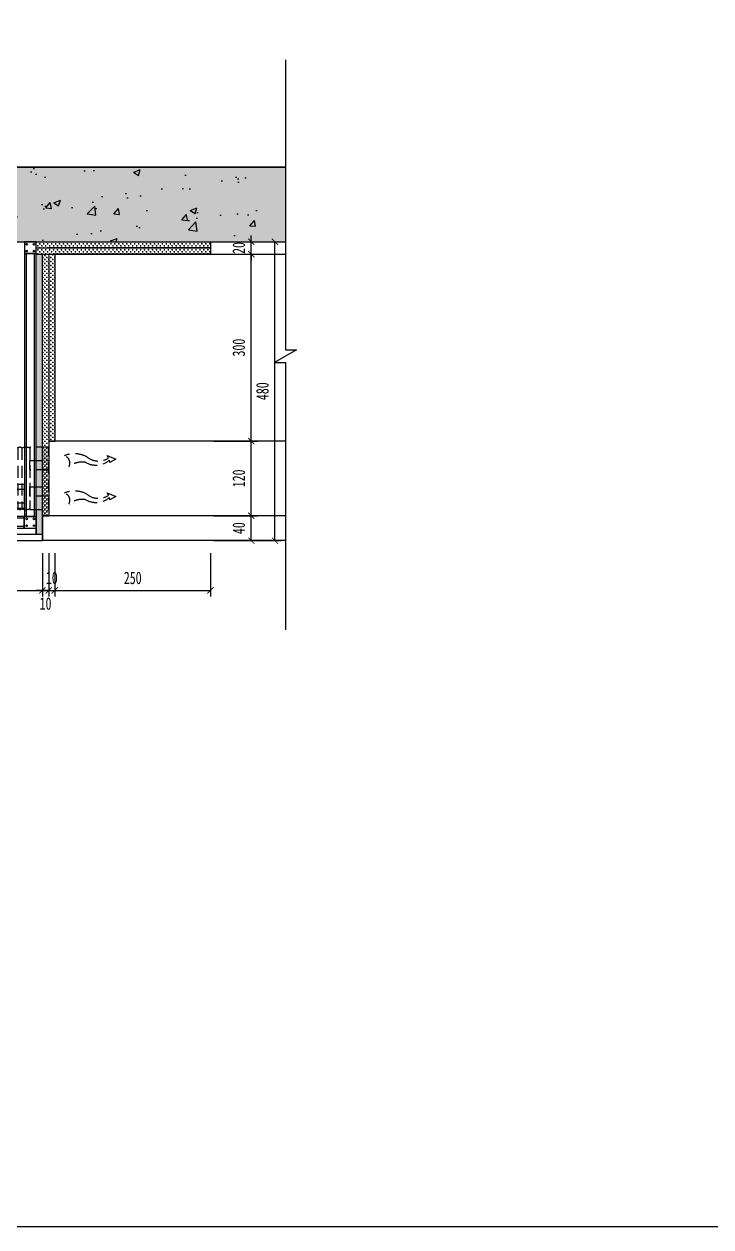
# Model space of a CAD drawing. Header units: millimetres. Extents: x 413534 to 445094, y -245300 to -235817.
# Drawn here: x 416815 to 417918, y -240239 to -238307 of the extents above; entities that cross this region are included whole.
import ezdxf

# ---------------------------------------------------------------- set-up
doc = ezdxf.new("R2010")
doc.units = ezdxf.units.MM
doc.header["$LTSCALE"] = 150
doc.header["$MEASUREMENT"] = 0
doc.linetypes.add('DASH', pattern=[0.35, 0.25, -0.1])
doc.linetypes.add('DASHED', pattern=[19.05, 12.7, -6.35])
doc.layers.get('Defpoints').update_dxf_attribs({"color": 6})
for name, color, linetype in [('0-bh(填充)', 251, 'Continuous'), ('4-Wide(立面宽线)', 4, 'Continuous'), ('D-节点填充', 250, 'Continuous'), ('D-造型细线', 146, 'Continuous'), ('E-楼板、墙体', 6, 'Continuous'), ('E-立面填充', 250, 'Continuous'), ('E-立面活动家具', 22, 'DASHED'), ('E-立面轮廓线', 4, 'Continuous'), ('E-立面造型线', 3, 'Continuous'), ('E-顶面轮廓线', 4, 'Continuous')]:
    doc.layers.add(name, color=color, linetype=linetype)
doc.layers.add('DEFPOINTS(视图框)', color=250, linetype='Continuous', plot=False)
doc.styles.add('DIM', font='', dxfattribs={"width": 0.7})
doc.styles.get('DIM').set_extended_font_data('SimSun')
doc.dimstyles.new('10', dxfattribs={"dimscale": 10, "dimtxt": 2, "dimasz": 1, "dimexe": 1, "dimexo": 1, "dimgap": 1, "dimtad": 1, "dimdec": 0, "dimzin": 0, "dimdsep": 46, "dimtxsty": 'DIM', "dimblk": 'ARCHTICK', "dimcen": 0, "dimclrd": 5, "dimclre": 5, "dimclrt": 35, "dimadec": 0, "dimazin": 0, "dimtfac": 0.5, "dimtdec": 0, "dimtix": 1, "dimtmove": 2, "dimatfit": 2, "dimldrblk": 'A', "dimfxl": 0, "dimtolj": 1, "dimtzin": 0, "dimlwd": -1, "dimlwe": -1, "dimarcsym": 0})

# ---------------------------------------------------------------- blocks, each defined once
blk = doc.blocks.new('DD1')
at = {"layer": 'E-顶面轮廓线'}
for p, q in [((270, 480), (270, 460)), ((20, 460), (20, 160)), ((20, 460), (270, 460)), ((10, 160), (10, 40)), ((10, 160), (20, 160)), ((0, 40), (0, 0)), ((0, 40), (10, 40))]:
    blk.add_line(p, q, dxfattribs=at)
blk = doc.blocks.new('BZ')
at = {"layer": 'E-立面造型线', "color": 146}
for p, q in [((0, 915.2), (0, 449.8)), ((17.3, 449.8), (-17.7, 429.2)), ((0, 449.8), (17.3, 449.8)), ((-17.7, 429.2), (0, 429.2)), ((0, 429.2), (0, 0))]:
    blk.add_line(p, q, dxfattribs=at)
blk = doc.blocks.new('*U83')
blk.add_lwpolyline([(0, 0), (811.9, 0), (811.9, 19), (0, 19)], close=True)
at = {"color": 251, "linetype": 'DASH', "ltscale": 25}
for points in [[(811.9, 16), (0, 16)], [(0, 3), (811.9, 3)]]:
    blk.add_lwpolyline(points, dxfattribs=at)
blk = doc.blocks.new('*U84')
at = {"color": 251, "linetype": 'DASH', "ltscale": 25}
for p, q in [((0, 30), (782.9, 30)), ((0, 8), (782.9, 8))]:
    blk.add_line(p, q, dxfattribs=at)
blk.add_lwpolyline([(0, 38), (782.9, 38), (782.9, 0), (0, 0)], close=True)
blk = doc.blocks.new('*U181')
blk.add_lwpolyline([(0, 0), (422, 0), (422, 19), (0, 19)], close=True)
at = {"color": 251, "linetype": 'DASH', "ltscale": 25}
for points in [[(422, 16), (0, 16)], [(0, 3), (422, 3)]]:
    blk.add_lwpolyline(points, dxfattribs=at)
blk = doc.blocks.new('_ARCHTICK')
at = {"color": 0, "linetype": 'ByBlock', "const_width": 0.15}
blk.add_lwpolyline([(-0.5, -0.5), (0.5, 0.5)], dxfattribs=at)
blk = doc.blocks.new('*D142')
at = {"color": 5}
for p, q in [((415964.4, -239156.6), (415964.4, -239226.6)), ((416844.4, -239156.6), (416844.4, -239226.6)), ((415964.4, -239216.6), (416844.4, -239216.6))]:
    blk.add_line(p, q, dxfattribs=at)
at = {"layer": 'Defpoints', "color": 0}
for p in [(415964.4, -239136.6, 0), (416844.4, -239136.6), (416844.4, -239216.6)]:
    blk.add_point(p, dxfattribs=at)
at = {"color": 5, "xscale": 10, "yscale": 10, "zscale": 10, "rotation": 180}
blk.add_blockref('_ARCHTICK', (415964.4, -239216.6), dxfattribs=at)
at = {"color": 5, "xscale": 10, "yscale": 10, "zscale": 10}
blk.add_blockref('_ARCHTICK', (416844.4, -239216.6), dxfattribs=at)
at = {"color": 35, "insert": (416450.2, -239195.7), "char_height": 20, "attachment_point": 5, "style": 'DIM'}
blk.add_mtext('\\A1;880', dxfattribs=at)
blk = doc.blocks.new('A')
at = {"color": 1}
for p, q in [((-0.37, 0), (-2.13, 0)), ((-1.44, 1.15), (-1.09, 1.44)), ((-1.44, 1.15), (-0.37, 0)), ((-1.44, -1.15), (-0.37, 0)), ((-1.09, 1.44), (0, 0)), ((-1.09, -1.44), (0, 0)), ((-1.44, -1.15), (-1.09, -1.44))]:
    blk.add_line(p, q, dxfattribs=at)
for points in [[(-1.44, 1.15), (-1.09, 1.44), (-0.37, 0), (0, 0)], [(-1.44, -1.15), (-1.09, -1.44), (-0.37, 0), (0, 0)]]:
    blk.add_solid(points, dxfattribs=at)
blk = doc.blocks.new('*D143')
at = {"color": 5}
for p, q in [((416844.4, -239156.6), (416844.4, -239226.6)), ((416854.4, -239156.6), (416854.4, -239226.6)), ((416844.4, -239216.6), (416834.4, -239216.6)), ((416844.4, -239216.6), (416854.4, -239216.6)), ((416854.4, -239216.6), (416864.4, -239216.6))]:
    blk.add_line(p, q, dxfattribs=at)
at = {"layer": 'Defpoints', "color": 0}
for p in [(416854.4, -239096.6), (416844.4, -239136.6), (416854.4, -239216.6)]:
    blk.add_point(p, dxfattribs=at)
at = {"color": 5, "xscale": 10, "yscale": 10, "zscale": 10}
blk.add_blockref('_ARCHTICK', (416844.4, -239216.6), dxfattribs=at)
at = {"color": 5, "xscale": 10, "yscale": 10, "zscale": 10, "rotation": 180}
blk.add_blockref('_ARCHTICK', (416854.4, -239216.6), dxfattribs=at)
at = {"color": 35, "insert": (416849.4, -239237.8), "char_height": 20, "attachment_point": 5, "style": 'DIM'}
blk.add_mtext('\\A1;10', dxfattribs=at)
blk = doc.blocks.new('*D144')
at = {"color": 5}
for p, q in [((416854.4, -239156.6), (416854.4, -239226.6)), ((416864.4, -239156.6), (416864.4, -239226.6)), ((416854.4, -239216.6), (416844.4, -239216.6)), ((416854.4, -239216.6), (416864.4, -239216.6)), ((416864.4, -239216.6), (416874.4, -239216.6))]:
    blk.add_line(p, q, dxfattribs=at)
at = {"layer": 'Defpoints', "color": 0}
for p in [(416864.4, -238976.6), (416854.4, -239096.6), (416864.4, -239216.6)]:
    blk.add_point(p, dxfattribs=at)
at = {"color": 5, "xscale": 10, "yscale": 10, "zscale": 10}
blk.add_blockref('_ARCHTICK', (416854.4, -239216.6), dxfattribs=at)
at = {"color": 5, "xscale": 10, "yscale": 10, "zscale": 10, "rotation": 180}
blk.add_blockref('_ARCHTICK', (416864.4, -239216.6), dxfattribs=at)
at = {"color": 35, "insert": (416859.4, -239196.6), "char_height": 20, "attachment_point": 5, "style": 'DIM'}
blk.add_mtext('\\A1;10', dxfattribs=at)
blk = doc.blocks.new('*D145')
at = {"color": 5}
for p, q in [((416864.4, -239156.6), (416864.4, -239226.6)), ((417114.4, -239156.6), (417114.4, -239226.6)), ((416864.4, -239216.6), (417114.4, -239216.6))]:
    blk.add_line(p, q, dxfattribs=at)
at = {"layer": 'Defpoints', "color": 0}
for p in [(417114.4, -238676.6), (416864.4, -238976.6), (417114.4, -239216.6)]:
    blk.add_point(p, dxfattribs=at)
at = {"color": 5, "xscale": 10, "yscale": 10, "zscale": 10, "rotation": 180}
blk.add_blockref('_ARCHTICK', (416864.4, -239216.6), dxfattribs=at)
at = {"color": 5, "xscale": 10, "yscale": 10, "zscale": 10}
blk.add_blockref('_ARCHTICK', (417114.4, -239216.6), dxfattribs=at)
at = {"color": 35, "insert": (416989.4, -239196.6), "char_height": 20, "attachment_point": 5, "style": 'DIM'}
blk.add_mtext('\\A1;250', dxfattribs=at)
blk = doc.blocks.new('*D146')
at = {"color": 5}
for p, q in [((417119.8, -239096.6), (417189.8, -239096.6)), ((417179.8, -239136.6), (417179.8, -239096.6)), ((417119.8, -239136.6), (417189.8, -239136.6))]:
    blk.add_line(p, q, dxfattribs=at)
at = {"layer": 'Defpoints', "color": 0}
for p in [(416844.4, -239096.6), (417179.8, -239096.6), (416844.4, -239136.6)]:
    blk.add_point(p, dxfattribs=at)
at = {"color": 5, "xscale": 10, "yscale": 10, "zscale": 10}
for p, rotation in [((417179.8, -239096.6), 90), ((417179.8, -239136.6), 270)]:
    blk.add_blockref('_ARCHTICK', p, dxfattribs=dict(at, rotation=rotation))
at = {"color": 35, "insert": (417159.8, -239116.6), "char_height": 20, "attachment_point": 5, "rotation": 90, "style": 'DIM'}
blk.add_mtext('\\A1;40', dxfattribs=at)
blk = doc.blocks.new('*D147')
at = {"color": 5}
for p, q in [((417119.8, -238976.6), (417189.8, -238976.6)), ((417179.8, -239096.6), (417179.8, -238976.6)), ((417119.8, -239096.6), (417189.8, -239096.6))]:
    blk.add_line(p, q, dxfattribs=at)
at = {"layer": 'Defpoints', "color": 0}
for p in [(416864.4, -238976.6), (417179.8, -238976.6), (416844.4, -239096.6)]:
    blk.add_point(p, dxfattribs=at)
at = {"color": 5, "xscale": 10, "yscale": 10, "zscale": 10}
for p, rotation in [((417179.8, -238976.6), 90), ((417179.8, -239096.6), 270)]:
    blk.add_blockref('_ARCHTICK', p, dxfattribs=dict(at, rotation=rotation))
at = {"color": 35, "insert": (417159.8, -239036.6), "char_height": 20, "attachment_point": 5, "rotation": 90, "style": 'DIM'}
blk.add_mtext('\\A1;120', dxfattribs=at)
blk = doc.blocks.new('*D148')
at = {"color": 5}
for p, q in [((417119.8, -238676.6), (417189.8, -238676.6)), ((417179.8, -238976.6), (417179.8, -238676.6)), ((417119.8, -238976.6), (417189.8, -238976.6))]:
    blk.add_line(p, q, dxfattribs=at)
at = {"layer": 'Defpoints', "color": 0}
for p in [(417056.8, -238676.6), (417179.8, -238676.6), (416864.4, -238976.6)]:
    blk.add_point(p, dxfattribs=at)
at = {"color": 5, "xscale": 10, "yscale": 10, "zscale": 10}
for p, rotation in [((417179.8, -238676.6), 90), ((417179.8, -238976.6), 270)]:
    blk.add_blockref('_ARCHTICK', p, dxfattribs=dict(at, rotation=rotation))
at = {"color": 35, "insert": (417159.8, -238826.6), "char_height": 20, "attachment_point": 5, "rotation": 90, "style": 'DIM'}
blk.add_mtext('\\A1;300', dxfattribs=at)
blk = doc.blocks.new('*D149')
at = {"color": 5}
for p, q in [((417179.8, -238656.6), (417179.8, -238646.6)), ((417119.8, -238656.6), (417189.8, -238656.6)), ((417179.8, -238676.6), (417179.8, -238656.6)), ((417119.8, -238676.6), (417189.8, -238676.6)), ((417179.8, -238676.6), (417179.8, -238686.6))]:
    blk.add_line(p, q, dxfattribs=at)
at = {"layer": 'Defpoints', "color": 0}
for p in [(417047.2, -238656.6), (417179.8, -238656.6), (417056.8, -238676.6)]:
    blk.add_point(p, dxfattribs=at)
at = {"color": 5, "xscale": 10, "yscale": 10, "zscale": 10}
for p, rotation in [((417179.8, -238656.6), 270), ((417179.8, -238676.6), 90)]:
    blk.add_blockref('_ARCHTICK', p, dxfattribs=dict(at, rotation=rotation))
at = {"color": 35, "insert": (417159.8, -238666.6), "char_height": 20, "attachment_point": 5, "rotation": 90, "style": 'DIM'}
blk.add_mtext('\\A1;20', dxfattribs=at)
blk = doc.blocks.new('*D150')
at = {"color": 5}
for p, q in [((417157.8, -238656.6), (417227.8, -238656.6)), ((417217.8, -239136.6), (417217.8, -238656.6)), ((417157.8, -239136.6), (417227.8, -239136.6))]:
    blk.add_line(p, q, dxfattribs=at)
at = {"layer": 'Defpoints', "color": 0}
for p in [(417116.9, -238656.6), (417217.8, -238656.6), (417119.8, -239136.6)]:
    blk.add_point(p, dxfattribs=at)
at = {"color": 5, "xscale": 10, "yscale": 10, "zscale": 10}
for p, rotation in [((417217.8, -238656.6), 90), ((417217.8, -239136.6), 270)]:
    blk.add_blockref('_ARCHTICK', p, dxfattribs=dict(at, rotation=rotation))
at = {"color": 35, "insert": (417197.8, -238896.6), "char_height": 20, "attachment_point": 5, "rotation": 90, "style": 'DIM'}
blk.add_mtext('\\A1;480', dxfattribs=at)
blk = doc.blocks.new('A$C20221ACA')
at = {"layer": 'D-造型细线'}
blk.add_lwpolyline([(19.1, 19), (0, 19), (0, 0), (19.1, 0)], close=True, dxfattribs=at)
for centre in [(3.7, 15), (3.7, 4), (15.5, 15), (15.5, 4)]:
    blk.add_circle(centre, 1.42, dxfattribs=at)
blk = doc.blocks.new('A$C7961484F')
at = {"layer": '0-bh(填充)'}
h = blk.add_hatch(dxfattribs=at)
h.set_pattern_fill('CROSS', color=250, scale=0.5, style=0)
h.set_pattern_definition([(7e-15, (373.604, 40), (3.175, 3.175), [1.5875, -4.7625]), (90, (374.3977, 39.2062), (-3.175, 3.175), [1.5875, -4.7625])])
h.paths.add_polyline_path([(373.6, 150), (383.6, 150), (383.6, 40), (373.6, 40)])
at = {"layer": '4-Wide(立面宽线)', "color": 4}
blk.add_line((373.6, 0), (373.6, 40), dxfattribs=at)
at = {"layer": 'D-造型细线', "color": 44}
blk.add_line((363.6, 50), (363.6, 10), dxfattribs=at)
at = {"layer": 'E-立面活动家具', "color": 251, "linetype": 'DASHED', "ltscale": 0.01}
for p, q in [((307.1, 136.5, 0), (0, 136.5, 0)), ((0, 136.5, 0), (34.4, 111.7, 0)), ((327.6, 148.7, 0), (307.1, 136.5, 0)), ((307.1, 136.5, 0), (307.1, 68.5, 0)), ((327.6, 148.7, 0), (327.6, 51.3, 0)), ((334.1, 148.7, 0), (334.1, 51.3, 0)), ((334.1, 148.7, 0), (334.1, 51.3, 0)), ((340.6, 148.7, 0), (340.6, 51.3, 0)), ((353.6, 148.7), (353.6, 51.3)), ((477.4, 136.5), (491.6, 130.6)), ((479.7, 132.7), (477.4, 136.5)), ((482, 125.3), (481.1, 129.3)), ((491.6, 130.6), (482, 125.3)), ((66.5, 88.4, 0), (94.1, 68.5, 0)), ((307.1, 68.5, 0), (94.1, 68.5, 0)), ((327.6, 51.3), (307.1, 68.5, 0)), ((477.4, 76.6), (491.6, 70.7)), ((479.7, 72.8), (477.4, 76.6)), ((482, 65.4), (481.1, 69.4)), ((491.6, 70.7), (482, 65.4))]:
    blk.add_line(p, q, dxfattribs=at)
for points in [[(353.6, 50), (383.6, 50), (383.6, 150), (353.6, 150)], [(353.6, 128.5), (383.6, 128.5), (383.6, 113.5), (353.6, 113.5), (353.6, 128.5)], [(353.6, 86.5), (383.6, 86.5), (383.6, 71.5), (353.6, 71.5), (353.6, 86.5)]]:
    blk.add_lwpolyline(points, close=True, dxfattribs=at)
for centre, radius, start, end in [((330.9, 145.2, 0), 4.78, 47.1266, 132.8734), ((337.4, 145.2, 0), 4.78, 47.1266, 132.8734), ((347.1, 132.8), 17.2, 67.7862, 112.2138), ((425, 97.2), 42.3, 61.8576, 113.1018), ((406.1, 124.8), 11.6, 327.556, 78.5359), ((45.5, 110.8, 0), 11.2, 294.8307, 175.5568), ((437.2, 91.8), 34.3, 79.7433, 128.4933), ((459.5, 154.4), 33.2, 240.8158, 310.7488), ((463.6, 157.1), 29.3, 230.4526, 303.49), ((56.8, 92.4, 0), 10.5, 128.6571, 337.6411), ((425, 37.3), 42.3, 61.8576, 113.1018), ((406.1, 64.9), 11.6, 327.556, 78.5359), ((437.2, 31.9), 34.3, 79.7433, 128.4933), ((459.5, 94.5), 33.2, 240.8158, 310.7488), ((463.6, 97.2), 29.3, 230.4526, 303.49), ((330.9, 54.8), 4.78, 227.1266, 312.8734), ((337.4, 54.8), 4.78, 227.1266, 312.8734), ((347.1, 67.2), 17.2, 247.7862, 292.2138)]:
    blk.add_arc(centre, radius, start, end, dxfattribs=at)

msp = doc.modelspace()

# ---------------------------------------------------------------- hatches: boundary and pattern name
at = {"layer": '0-bh(填充)'}
h = msp.add_hatch(dxfattribs=at)
h.set_pattern_fill('CROSS', color=250, scale=2, style=0)
h.set_pattern_definition([(0, (-95.1825, 10533.2045), (3.175, 3.175), [1.5875, -4.7625]), (90, (-94.3888, 10532.4108), (-3.175, 3.175), [1.5875, -4.7625])])
h.paths.add_polyline_path([(416834.4, -238656.6), (416834.4, -238666.6), (417114.4, -238666.6), (417114.4, -238656.6)])
h.paths.add_polyline_path([(416834.4, -238666.6), (416834.4, -238676.6), (417114.4, -238676.6), (417114.4, -238666.6)])
h = msp.add_hatch(dxfattribs=at)
h.set_pattern_fill('CROSS', color=250, scale=0.5, style=0)
h.set_pattern_definition([(7e-15, (416834.4235, -238777.7118), (3.175, 3.175), [1.5875, -4.7625]), (90, (416835.2172, -238778.5055), (-3.175, 3.175), [1.5875, -4.7625])])
h.paths.add_polyline_path([(416834.4, -238676.6), (416844.4, -238676.6), (416844.4, -239126.6), (416834.4, -239126.6), (416834.4, -238777.7)])
h = msp.add_hatch(dxfattribs=at)
h.set_pattern_fill('CROSS', color=250, scale=0.5, style=0)
h.set_pattern_definition([(7e-15, (416844.4235, -238986.557), (3.175, 3.175), [1.5875, -4.7625]), (90, (416845.2172, -238987.3506), (-3.175, 3.175), [1.5875, -4.7625])])
h.paths.add_polyline_path([(416854.4, -238976.6), (416864.4, -238976.6), (416864.4, -238678.6), (416854.4, -238678.6)])
h.paths.add_polyline_path([(416854.4, -238678.6), (416844.4, -238676.6), (416844.4, -238707.6), (416845, -238986.6), (416854.4, -238986.6), (416854.4, -238976.6)])
h = msp.add_hatch(dxfattribs=at)
h.set_pattern_fill('CROSS', color=250, scale=0.5, style=0)
h.set_pattern_definition([(7e-15, (416844.4235, -239096.557), (3.175, 3.175), [1.5875, -4.7625]), (90, (416845.2172, -239097.3506), (-3.175, 3.175), [1.5875, -4.7625])])
h.paths.add_polyline_path([(416844.4, -238986.6), (416854.4, -238986.6), (416854.4, -239096.6), (416844.4, -239096.6)])
at = {"layer": 'D-节点填充'}
h = msp.add_hatch(dxfattribs=at)
h.set_pattern_fill('ANSI36', color=256, scale=8, style=0)
h.set_pattern_definition([(45, (99230.191, -116521.305), (6.7351921, 24.69570433), [31.75, -6.35, 0, -6.35])])
h.paths.add_polyline_path([(417234.9, -238536.6), (417234.9, -238656.6), (416014.4, -238656.6), (416014.4, -238936.6), (415614.4, -238936.6), (415614.4, -238656.6), (415176.8, -238656.6), (415176.8, -238536.6)])
h = msp.add_hatch(dxfattribs=at)
h.set_pattern_fill('AR-CONC', color=256, scale=6, style=0)
h.set_pattern_definition([(50, (992301.915, -1165213.0475), (10.93108014, -0.95634513), [1.143, -12.573]), (355, (992301.915, -1165213.048), (-2.11456956, 11.46339857), [0.9144, -10.0584]), (100.451, (992302.826, -1165213.127), (8.8165501, 10.50700127), [0.9714, -10.6854]), (46.1842, (992301.915, -1165210), (16.26474245, -2.52253968), [1.7145, -18.8595]), (96.6356, (992303.27, -1165210.21), (14.24425407, 14.84553335), [1.4571, -16.0281]), (351.184, (992301.915, -1165210), (14.24427635, 14.84550707), [1.3716, -15.0876]), (21, (992303.439, -1165210.7615), (9.09689279, -6.13593111), [1.143, -12.573]), (326, (992303.439, -1165210.762), (3.7081217, 11.05127797), [0.9144, -10.0584]), (71.4514, (992304.197, -1165211.273), (12.80498945, 4.91537146), [0.9714, -10.6854]), (37.5, (992301.9146, -1165213.0475), (0.185316195, 5.073302332), [0, -9.93648, 0, -10.2108, 0, -10.0965]), (7.5, (992301.9146, -1165213.0475), (4.00917975, 6.01083449), [0, -5.82168, 0, -9.70788, 0, -3.8481]), (327.5, (992298.516, -1165213.0475), (8.13543571, -0.34372464), [0, -3.81, 0, -11.8872, 0, -15.7734]), (317.5, (992296.992, -1165213.0475), (8.887750883, 1.52558946), [0, -4.953, 0, -7.89432, 0, -11.2014])])
h.paths.add_polyline_path([(417204.9, -238536.6), (417204.9, -238656.6), (416014.4, -238656.6), (416014.4, -238936.6), (415614.4, -238936.6), (415614.4, -238656.6), (415176.8, -238656.6), (415176.8, -238536.6)])
h.paths.add_polyline_path([(415694.4, -238936.6), (415814.4, -238936.6), (415814.4, -239358.1), (415694.4, -239358.1)])
h = msp.add_hatch(dxfattribs=at)
h.set_pattern_fill('AR-CONC', color=256, scale=0.6, style=0)
h.set_pattern_definition([(50, (415513.15, -238936.56), (109.311, -9.5635), [11.43, -125.73]), (355, (415513.15, -238936.56), (-21.146, 114.634), [9.144, -100.584]), (100.451, (415522.26, -238937.35), (88.1655, 105.07), [9.714, -106.854]), (46.184, (415513.15, -238906.08), (162.647, -25.225), [17.145, -188.595]), (96.636, (415526.7, -238908.18), (142.443, 148.455), [14.571, -160.281]), (351.184, (415513.15, -238906.08), (142.443, 148.455), [13.716, -150.876]), (21, (415528.39, -238913.7), (90.969, -61.3593), [11.43, -125.73]), (326, (415528.39, -238913.7), (37.081, 110.513), [9.144, -100.584]), (71.4514, (415535.97, -238918.81), (128.05, 49.154), [9.714, -106.854]), (37.5, (415513.15, -238936.557), (1.8532, 50.733), [0, -99.3648, 0, -102.108, 0, -100.965]), (7.5, (415513.15, -238936.557), (40.0918, 60.1083), [0, -58.2168, 0, -97.0788, 0, -38.481]), (327.5, (415479.164, -238936.557), (81.3544, -3.4372), [0, -38.1, 0, -118.872, 0, -157.734]), (317.5, (415463.924, -238936.56), (88.8775, 15.256), [0, -49.53, 0, -78.9432, 0, -112.014])])
h.paths.add_polyline_path([(417204.9, -238536.6), (417204.9, -238656.6), (416014.4, -238656.6), (416014.4, -238936.6), (415614.4, -238936.6), (415614.4, -238656.6), (415176.8, -238656.6), (415176.8, -238536.6)])

# ---------------------------------------------------------------- linework, layer by layer
at = {"layer": '4-Wide(立面宽线)', "color": 4}
for p, q in [((416834.4, -238676.6), (417114.4, -238676.6)), ((416844.4, -239136.6), (416844.4, -239096.6))]:
    msp.add_line(p, q, dxfattribs=at)
at = {"layer": 'D-造型细线', "color": 44}
for p, q in [((416834.4, -239086.6), (416834.4, -238656.6)), ((416834.4, -239126.6), (416834.4, -238656.6)), ((416834.4, -238666.6), (417114.4, -238666.6)), ((417114.4, -238666.6), (416854.4, -238666.6)), ((416844.4, -239096.6), (416844.4, -238676.6)), ((416854.4, -238678.6), (416854.4, -238976.6)), ((416834.4, -239086.6), (416834.4, -239126.6)), ((415974.4, -239116.6), (416834.4, -239116.6)), ((416844.4, -239126.6), (415974.4, -239126.6))]:
    msp.add_line(p, q, dxfattribs=at)
at = {"layer": 'D-造型细线'}
msp.add_lwpolyline([(416834.4, -239097.6), (416815.3, -239097.6), (416815.3, -239116.6), (416834.4, -239116.6)], close=True, dxfattribs=at)
for centre in [(416819, -239101.6), (416819, -239112.6), (416830.8, -239101.6), (416830.8, -239112.6)]:
    msp.add_circle(centre, 1.42, dxfattribs=at)
at = {"layer": 'DEFPOINTS(视图框)', "color": 1}
msp.add_lwpolyline([(413534.3, -235816.6), (423272.5, -235816.6), (423272.5, -240239), (413534.3, -240239)], close=True, dxfattribs=at)
at = {"layer": 'E-楼板、墙体'}
for p, q in [((415176.8, -238536.6), (417234.9, -238536.6)), ((416014.4, -238656.6), (417234.9, -238656.6))]:
    msp.add_line(p, q, dxfattribs=at)
at = {"layer": 'E-立面填充', "ltscale": 0.15}
for points in [[(417234.9, -238536.6), (415176.8, -238536.6)], [(415176.8, -238656.6), (415614.4, -238656.6), (415614.4, -238936.6), (416014.4, -238936.6), (416014.4, -238656.6), (417234.9, -238656.6)]]:
    msp.add_lwpolyline(points, dxfattribs=at)
at = {"layer": 'E-立面轮廓线'}
msp.add_line((415964.4, -239136.6), (416844.4, -239136.6), dxfattribs=at)
at = {"layer": 'E-立面造型线', "color": 251}
for p, q in [((417114.4, -238676.6), (417234.9, -238676.6)), ((417234.9, -238976.6), (416864.4, -238976.6)), ((417234.9, -239096.6), (416854.4, -239096.6)), ((417234.9, -239136.6), (416844.4, -239136.6))]:
    msp.add_line(p, q, dxfattribs=at)
at = {"layer": 'E-顶面轮廓线'}
msp.add_lwpolyline([(417114.4, -238656.6), (417114.4, -238676.6), (416864.4, -238676.6), (416864.4, -238976.6), (416854.4, -238976.6), (416854.4, -239096.6), (416844.4, -239096.6), (416844.4, -239136.6)], dxfattribs=at)

# ---------------------------------------------------------------- block references
for name, p in [('A$C20221ACA', (416815.4, -238675.6)), ('DD1', (416844.4, -239136.6)), ('A$C7961484F', (416470.8, -239136.6))]:
    msp.add_blockref(name, p)
at = {"layer": 'D-节点填充'}
msp.add_blockref('BZ', (417234.9, -239279.8), dxfattribs=at)
at = {"layer": 'D-造型细线', "rotation": 270}
msp.add_blockref('*U181', (416815.4, -238675.6), dxfattribs=at)
at = {"layer": 'D-造型细线', "xscale": -1, "rotation": 359.9999999983019}
msp.add_blockref('*U84', (416815.4, -239084.6), dxfattribs=at)
at = {"layer": 'D-造型细线'}
msp.add_blockref('*U83', (416003.4, -239116.6, 0), dxfattribs=at)

# ---------------------------------------------------------------- dimensions: what is measured, and where the dimension line sits
for base, p1, p2, picture, middle in [((417179.8, -238656.6), (417056.8, -238676.6), (417047.2, -238656.6), '*D149', (417159.8, -238666.6)), ((417217.8, -238656.6), (417119.8, -239136.6), (417116.9, -238656.6), '*D150', (417197.8, -238896.6)), ((417179.8, -238676.6), (416864.4, -238976.6), (417056.8, -238676.6), '*D148', (417159.8, -238826.6)), ((417179.8, -238976.6), (416844.4, -239096.6), (416864.4, -238976.6), '*D147', (417159.8, -239036.6)), ((417179.8, -239096.6), (416844.4, -239136.6), (416844.4, -239096.6), '*D146', (417159.8, -239116.6))]:
    dim = msp.add_linear_dim(base=base, p1=p1, p2=p2, angle=90, dimstyle='10')
    dim.commit()
    dim.dimension.update_dxf_attribs({"geometry": picture, "text_midpoint": middle})
for base, p1, p2, picture, middle in [((417114.4, -239216.6), (416864.4, -238976.6), (417114.4, -238676.6), '*D145', (416989.4, -239196.6)), ((416864.4, -239216.6), (416854.4, -239096.6), (416864.4, -238976.6), '*D144', (416859.4, -239196.6))]:
    dim = msp.add_linear_dim(base=base, p1=p1, p2=p2, dimstyle='10')
    dim.commit()
    dim.dimension.update_dxf_attribs({"geometry": picture, "text_midpoint": middle})
for base, p1, p2, picture, middle in [((416854.4, -239216.6), (416844.4, -239136.6), (416854.4, -239096.6), '*D143', (416849.4, -239237.8)), ((416844.4, -239216.6), (415964.4, -239136.6, 0), (416844.4, -239136.6), '*D142', (416450.2, -239195.7))]:
    dim = msp.add_linear_dim(base=base, p1=p1, p2=p2, dimstyle='10')
    dim.commit()
    dim.dimension.update_dxf_attribs({"geometry": picture, "text_midpoint": middle, "dimtype": 160})

doc.saveas('drawing.dxf')
